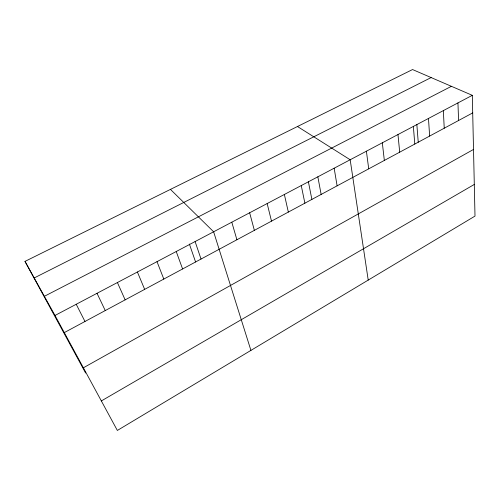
<?xml version="1.0" encoding="UTF-8"?>
<svg xmlns="http://www.w3.org/2000/svg" width="500" height="500" viewBox="0 0 500 500"><rect width="100%" height="100%" fill="white"/><g stroke="black" fill="none" stroke-linecap="round" stroke-linejoin="round"><path stroke-width="0.75" d="M101.344 400.931L474.294 184.444M83.375 367.794L473.519 149.444M64.294 332.6L472.706 112.9M55.006 315.462L472.312 95.331L475 216.094L117.35 430.45L55.006 315.462L25 261.388L412.55 69.55L472.312 95.331M44.369 296.3L451.413 86.319M34.194 277.962L431.131 77.562M297.475 126.512L350.175 159.762L368.219 280.094M170.45 189.394L213.625 231.788L250.919 350.394M25 261.388L85.631 373.05M76.219 304.269L84.975 321.475M97.019 293.3L105.256 310.562M117.406 282.544L125.15 299.862M137.4 272L144.662 289.369M157.006 261.656L163.806 279.069M176.238 251.513L182.594 268.962M189.369 244.019L195.594 262.006M195.106 241.556L201.031 259.044M231.8 222.2L236.906 239.744M249.644 212.794L254.363 230.356M267.162 203.55L271.5 221.137M284.363 194.475L288.337 212.075M301.256 185.569L304.881 203.181M308.35 181.55L311.887 199.444M317.85 176.812L321.138 194.431M334.156 168.212L337.113 185.837M366.394 151.206L368.719 168.837M382.319 142.806L384.344 160.431M397.975 134.544L399.7 152.175M413.356 126.431L414.8 144.05M416.838 124.344L418.237 142.231M428.475 118.456L429.644 136.069M443.338 110.619L444.237 128.219M457.944 102.912L458.587 120.494"/></g></svg>
